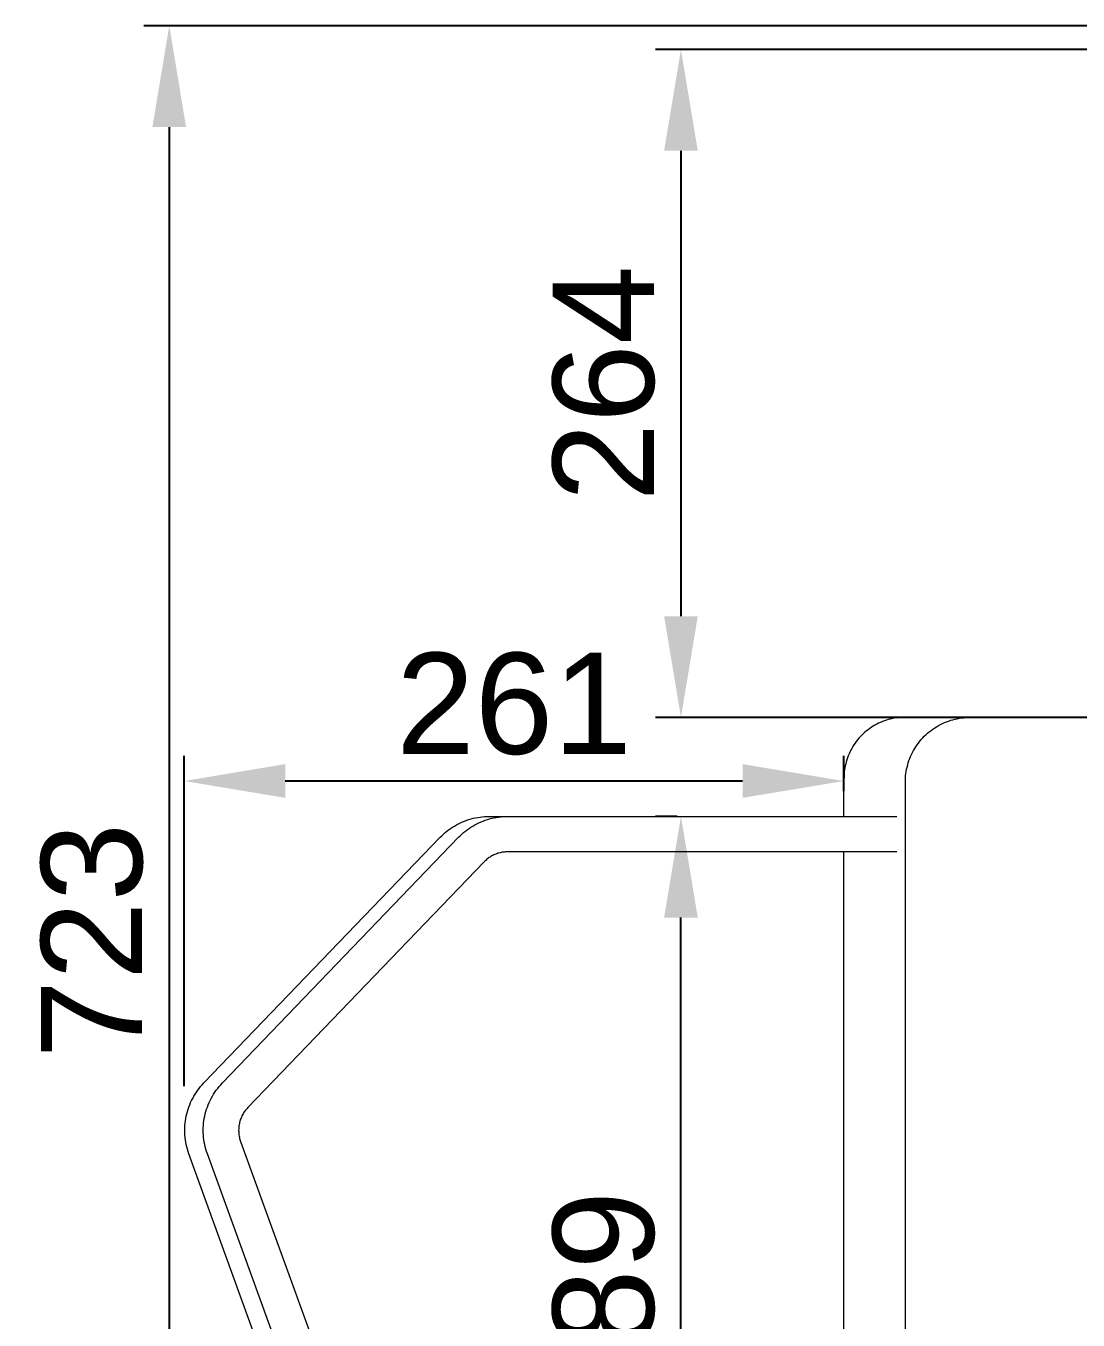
# Model space of a CAD drawing. Header units: millimetres. Extents: x -208 to 4974, y -28 to 3137.
# Drawn here: x -208 to 208, y 2625 to 3137 of the extents above; entities that cross this region are included whole.
import ezdxf

# ---------------------------------------------------------------- set-up
doc = ezdxf.new("R2010")
doc.units = ezdxf.units.MM
doc.layers.add('ZANO_R', color=7, linetype='Continuous', lineweight=0)
doc.layers.add('ZANO_W', color=1, linetype='Continuous', lineweight=0)
doc.styles.add('Arial', font='arial.ttf')
doc.styles.get("Standard").update_dxf_attribs({"font": 'ARIALUNI.TTF'})
doc.dimstyles.new('pl i ang', dxfattribs={"dimtxt": 50, "dimasz": 50, "dimexe": 1.25, "dimexo": 0.625, "dimgap": 10, "dimtad": 1, "dimtoh": 1, "dimtxsty": 'Standard', "dimcen": 2.5, "dimclrd": 1, "dimclre": 1, "dimclrt": 1, "dimadec": 0, "dimazin": 0, "dimtfac": 1, "dimtmove": 0, "dimatfit": 3, "dimfxl": 1, "dimarcsym": 1})

# ---------------------------------------------------------------- blocks, each defined once
blk = doc.blocks.new('*D501')
at = {"layer": 'ZANO_W', "color": 1, "lineweight": -2}
for p, q in [((49.45, 2824.57), (40.99, 2824.57)), ((50.99, 2475.24), (50.99, 2784.57)), ((45.92, 2435.24), (40.99, 2435.24))]:
    blk.add_line(p, q, dxfattribs=at)
at = {"layer": 'ZANO_W', "color": 1}
for points in [[(57.65, 2784.57), (44.32, 2784.57), (50.99, 2824.57)], [(44.32, 2475.24), (57.65, 2475.24), (50.99, 2435.24)]]:
    blk.add_solid(points, dxfattribs=at)
at = {"layer": 'ZANO_W', "color": 1, "insert": (20.55, 2629.91), "char_height": 40, "attachment_point": 5, "rotation": 90, "style": 'Arial'}
blk.add_mtext('389', dxfattribs=at)
blk = doc.blocks.new('*D502')
at = {"layer": 'ZANO_W', "color": 1, "lineweight": -2}
for p, q in [((-145.48, 2717.89), (-145.48, 2848.58)), ((115.38, 2834.57), (115.38, 2848.58)), ((75.38, 2838.58), (-105.48, 2838.58))]:
    blk.add_line(p, q, dxfattribs=at)
at = {"layer": 'ZANO_W', "color": 1}
for points in [[(-105.48, 2845.25), (-105.48, 2831.92), (-145.48, 2838.58)], [(75.38, 2831.92), (75.38, 2845.25), (115.38, 2838.58)]]:
    blk.add_solid(points, dxfattribs=at)
at = {"layer": 'ZANO_W', "color": 1, "insert": (-15.05, 2869.01), "char_height": 40, "attachment_point": 5, "style": 'Arial'}
blk.add_mtext('261', dxfattribs=at)
blk = doc.blocks.new('*D504')
at = {"layer": 'ZANO_W', "color": 1, "lineweight": -2}
for p, q in [((532.14, 3137.14), (-161.35, 3137.14)), ((-151.35, 3097.14), (-151.35, 2453.74)), ((105.38, 2413.74), (-161.35, 2413.74))]:
    blk.add_line(p, q, dxfattribs=at)
at = {"layer": 'ZANO_W', "color": 1}
for points in [[(-144.69, 3097.14), (-158.02, 3097.14), (-151.35, 3137.14)], [(-158.02, 2453.74), (-144.69, 2453.74), (-151.35, 2413.74)]]:
    blk.add_solid(points, dxfattribs=at)
at = {"layer": 'ZANO_W', "color": 1, "insert": (-181.79, 2775.44), "char_height": 40, "attachment_point": 5, "rotation": 90, "style": 'Arial'}
blk.add_mtext('723', dxfattribs=at)
blk = doc.blocks.new('*D505')
at = {"layer": 'ZANO_W', "color": 1, "lineweight": -2}
for p, q in [((258.24, 3127.74), (40.99, 3127.74)), ((50.99, 3087.74), (50.99, 2903.74)), ((234.92, 2863.74), (40.99, 2863.74))]:
    blk.add_line(p, q, dxfattribs=at)
at = {"layer": 'ZANO_W', "color": 1}
for points in [[(57.65, 3087.74), (44.32, 3087.74), (50.99, 3127.74)], [(44.32, 2903.74), (57.65, 2903.74), (50.99, 2863.74)]]:
    blk.add_solid(points, dxfattribs=at)
at = {"layer": 'ZANO_W', "color": 1, "insert": (20.56, 2995.74), "char_height": 40, "attachment_point": 5, "rotation": 90, "style": 'Arial'}
blk.add_mtext('264', dxfattribs=at)
blk = doc.blocks.new('*D507')
at = {"layer": 'ZANO_W', "color": 1, "lineweight": -2}
blk.add_arc((4072.53, 2413.74), 150.81, 99.5517, 164.7582, dxfattribs=at)
at = {"layer": 'ZANO_W', "color": 1}
for points in [[(4047.72, 2555.79), (4047.28, 2569.12), (4087.48, 2563.8)], [(3920.41, 2454.27), (3933.63, 2452.5), (3921.72, 2413.74)]]:
    blk.add_solid(points, dxfattribs=at)
at = {"layer": 'ZANO_W', "color": 1, "insert": (3950.72, 2548.28), "char_height": 40, "attachment_point": 5, "rotation": 42.155, "style": 'Arial'}
blk.add_mtext('96%%d', dxfattribs=at)

msp = doc.modelspace()

# ---------------------------------------------------------------- linework, layer by layer
at = {"layer": 'ZANO_R'}
for p, q in [((127.7, 2860.66), (127, 2860.25)), ((128.43, 2861.05), (127.7, 2860.66)), ((129.16, 2861.42), (128.43, 2861.05)), ((129.91, 2861.75), (129.16, 2861.42)), ((130.66, 2862.07), (129.91, 2861.75)), ((131.43, 2862.36), (130.66, 2862.07)), ((132.21, 2862.62), (131.43, 2862.36)), ((132.99, 2862.85), (132.21, 2862.62)), ((133.78, 2863.06), (132.99, 2862.85)), ((134.58, 2863.24), (133.78, 2863.06)), ((135.39, 2863.39), (134.58, 2863.24)), ((136.2, 2863.52), (135.39, 2863.39)), ((136.2, 2863.52), (139.42, 2863.74)), ((165.19, 2863.74), (139.42, 2863.74)), ((152.06, 2860.05), (152.83, 2860.49)), ((152.83, 2860.49), (153.6, 2860.91)), ((153.6, 2860.91), (154.39, 2861.3)), ((154.39, 2861.3), (155.2, 2861.66)), ((155.2, 2861.66), (156.01, 2862)), ((156.01, 2862), (156.84, 2862.3)), ((156.84, 2862.3), (157.68, 2862.58)), ((157.68, 2862.58), (158.52, 2862.83)), ((158.52, 2862.83), (159.38, 2863.04)), ((159.38, 2863.04), (160.24, 2863.23)), ((160.24, 2863.23), (161.11, 2863.39)), ((161.11, 2863.39), (161.98, 2863.52)), ((161.98, 2863.52), (162.86, 2863.62)), ((162.86, 2863.62), (163.73, 2863.69)), ((163.73, 2863.69), (164.62, 2863.73)), ((164.62, 2863.73), (165.5, 2863.74)), ((167.72, 2863.74), (165.5, 2863.74)), ((167.72, 2863.74), (252.64, 2863.74)), ((121.38, 2855.51), (120.85, 2854.89)), ((121.93, 2856.12), (121.38, 2855.51)), ((122.5, 2856.71), (121.93, 2856.12)), ((123.09, 2857.28), (122.5, 2856.71)), ((123.69, 2857.83), (123.09, 2857.28)), ((124.32, 2858.36), (123.69, 2857.83)), ((124.97, 2858.86), (124.32, 2858.36)), ((125.63, 2859.35), (124.97, 2858.86)), ((126.3, 2859.81), (125.63, 2859.35)), ((127, 2860.25), (126.3, 2859.81)), ((146.01, 2854.96), (146.6, 2855.62)), ((146.6, 2855.62), (147.22, 2856.25)), ((147.22, 2856.25), (147.85, 2856.87)), ((147.85, 2856.87), (148.51, 2857.46)), ((148.51, 2857.46), (149.18, 2858.02)), ((149.18, 2858.02), (149.87, 2858.57)), ((149.87, 2858.57), (150.59, 2859.09)), ((150.59, 2859.09), (151.32, 2859.58)), ((151.32, 2859.58), (152.06, 2860.05)), ((118.16, 2850.78), (117.79, 2850.05)), ((118.55, 2851.5), (118.16, 2850.78)), ((118.96, 2852.21), (118.55, 2851.5)), ((119.4, 2852.9), (118.96, 2852.21)), ((119.86, 2853.58), (119.4, 2852.9)), ((120.34, 2854.24), (119.86, 2853.58)), ((120.85, 2854.89), (120.34, 2854.24)), ((142.56, 2849.87), (142.97, 2850.64)), ((142.97, 2850.64), (143.42, 2851.41)), ((143.42, 2851.41), (143.89, 2852.15)), ((143.89, 2852.15), (144.38, 2852.88)), ((144.38, 2852.88), (144.9, 2853.6)), ((144.9, 2853.6), (145.45, 2854.29)), ((145.45, 2854.29), (146.01, 2854.96)), ((116.15, 2845.42), (115.97, 2844.62)), ((116.36, 2846.21), (116.15, 2845.42)), ((116.59, 2847), (116.36, 2846.21)), ((116.85, 2847.78), (116.59, 2847)), ((117.14, 2848.54), (116.85, 2847.78)), ((117.45, 2849.3), (117.14, 2848.54)), ((117.79, 2850.05), (117.45, 2849.3)), ((140.64, 2844.95), (140.89, 2845.79)), ((140.89, 2845.79), (141.16, 2846.63)), ((141.16, 2846.63), (141.47, 2847.46)), ((141.47, 2847.46), (141.8, 2848.27)), ((141.8, 2848.27), (142.17, 2849.08)), ((142.17, 2849.08), (142.56, 2849.87)), ((115.48, 2840.56), (115.47, 2839.74)), ((115.52, 2841.38), (115.48, 2840.56)), ((115.59, 2842.19), (115.52, 2841.38)), ((115.69, 2843.01), (115.59, 2842.19)), ((115.82, 2843.82), (115.69, 2843.01)), ((115.97, 2844.62), (115.82, 2843.82)), ((139.77, 2839.74), (139.84, 2840.62)), ((139.84, 2840.62), (139.94, 2841.49)), ((139.94, 2841.49), (140.07, 2842.36)), ((140.07, 2842.36), (140.23, 2843.23)), ((140.23, 2843.23), (140.42, 2844.09)), ((140.42, 2844.09), (140.64, 2844.95)), ((115.38, 2824.57), (115.38, 2839.74)), ((115.47, 2839.74), (115.38, 2839.74)), ((139.77, 2413.74), (139.77, 2839.74)), ((-40.86, 2819.29), (-40.12, 2819.82)), ((-40.12, 2819.82), (-39.37, 2820.32)), ((-39.37, 2820.32), (-38.6, 2820.79)), ((-38.6, 2820.79), (-37.82, 2821.24)), ((-37.82, 2821.24), (-37.02, 2821.66)), ((-37.02, 2821.66), (-36.21, 2822.05)), ((-36.21, 2822.05), (-35.39, 2822.42)), ((-35.39, 2822.42), (-34.55, 2822.76)), ((-34.55, 2822.76), (-33.71, 2823.07)), ((-33.71, 2823.07), (-32.85, 2823.36)), ((-33.53, 2819.29), (-32.8, 2819.82)), ((-32.85, 2823.36), (-31.99, 2823.61)), ((-32.8, 2819.82), (-32.05, 2820.32)), ((-32.05, 2820.32), (-31.28, 2820.79)), ((-31.99, 2823.61), (-31.11, 2823.83)), ((-31.28, 2820.79), (-30.5, 2821.24)), ((-31.11, 2823.83), (-30.23, 2824.03)), ((-30.5, 2821.24), (-29.7, 2821.66)), ((-30.23, 2824.03), (-29.35, 2824.19)), ((-29.7, 2821.66), (-28.89, 2822.05)), ((-29.35, 2824.19), (-28.46, 2824.33)), ((-28.89, 2822.05), (-28.07, 2822.42)), ((-28.46, 2824.33), (-27.56, 2824.44)), ((-28.07, 2822.42), (-27.23, 2822.76)), ((-27.56, 2824.44), (-26.66, 2824.51)), ((-27.23, 2822.76), (-26.39, 2823.07)), ((-26.66, 2824.51), (-25.76, 2824.56)), ((-26.39, 2823.07), (-25.53, 2823.35)), ((-25.76, 2824.56), (-24.86, 2824.57)), ((-25.53, 2823.35), (-24.67, 2823.61)), ((-24.86, 2824.57), (-17.86, 2824.57)), ((-24.67, 2823.61), (-23.79, 2823.83)), ((-23.79, 2823.83), (-22.91, 2824.03)), ((-22.91, 2824.03), (-22.03, 2824.19)), ((-22.03, 2824.19), (-21.14, 2824.33)), ((-21.14, 2824.33), (-20.24, 2824.44)), ((-20.24, 2824.44), (-19.34, 2824.51)), ((-19.34, 2824.51), (-18.44, 2824.56)), ((-18.44, 2824.56), (-17.54, 2824.57)), ((-17.54, 2824.57), (136.42, 2824.57)), ((-137.67, 2719.2), (-44.24, 2816.32)), ((-130.35, 2719.2), (-36.92, 2816.32)), ((-44.24, 2816.32), (-43.6, 2816.96)), ((-43.6, 2816.96), (-42.94, 2817.58)), ((-42.94, 2817.58), (-42.27, 2818.17)), ((-42.27, 2818.17), (-41.57, 2818.74)), ((-41.57, 2818.74), (-40.86, 2819.29)), ((-36.92, 2816.32), (-36.28, 2816.96)), ((-36.28, 2816.96), (-35.62, 2817.58)), ((-35.62, 2817.58), (-34.95, 2818.17)), ((-34.95, 2818.17), (-34.25, 2818.74)), ((-34.25, 2818.74), (-33.53, 2819.29)), ((-22.98, 2809.36), (-23.37, 2809.17)), ((-22.59, 2809.54), (-22.98, 2809.36)), ((-22.19, 2809.7), (-22.59, 2809.54)), ((-21.78, 2809.85), (-22.19, 2809.7)), ((-21.37, 2809.99), (-21.78, 2809.85)), ((-20.96, 2810.11), (-21.37, 2809.99)), ((-20.54, 2810.22), (-20.96, 2810.11)), ((-20.12, 2810.31), (-20.54, 2810.22)), ((-19.69, 2810.39), (-20.12, 2810.31)), ((-19.26, 2810.46), (-19.69, 2810.39)), ((-18.83, 2810.51), (-19.26, 2810.46)), ((-18.4, 2810.54), (-18.83, 2810.51)), ((-17.97, 2810.56), (-18.4, 2810.54)), ((-17.54, 2810.57), (-17.97, 2810.56)), ((136.42, 2810.57), (-17.54, 2810.57)), ((115.38, 2449.24), (115.38, 2810.57)), ((-26.83, 2806.61), (-120.26, 2709.49)), ((-26.52, 2806.92), (-26.83, 2806.61)), ((-26.21, 2807.22), (-26.52, 2806.92)), ((-25.88, 2807.5), (-26.21, 2807.22)), ((-25.55, 2807.78), (-25.88, 2807.5)), ((-25.21, 2808.04), (-25.55, 2807.78)), ((-24.85, 2808.29), (-25.21, 2808.04)), ((-24.49, 2808.53), (-24.85, 2808.29)), ((-24.13, 2808.76), (-24.49, 2808.53)), ((-23.75, 2808.97), (-24.13, 2808.76)), ((-23.37, 2809.17), (-23.75, 2808.97)), ((-139.52, 2717.06), (-138.93, 2717.8)), ((-138.93, 2717.8), (-138.31, 2718.51)), ((-138.31, 2718.51), (-137.67, 2719.2)), ((-132.2, 2717.06), (-131.6, 2717.8)), ((-131.6, 2717.8), (-130.99, 2718.51)), ((-130.99, 2718.51), (-130.35, 2719.2)), ((-142.89, 2711.42), (-142.5, 2712.28)), ((-142.5, 2712.28), (-142.07, 2713.12)), ((-142.07, 2713.12), (-141.61, 2713.94)), ((-141.61, 2713.94), (-141.13, 2714.75)), ((-141.13, 2714.75), (-140.62, 2715.54)), ((-140.62, 2715.54), (-140.08, 2716.31)), ((-140.08, 2716.31), (-139.52, 2717.06)), ((-135.57, 2711.42), (-135.17, 2712.28)), ((-135.17, 2712.28), (-134.75, 2713.12)), ((-134.75, 2713.12), (-134.29, 2713.94)), ((-134.29, 2713.94), (-133.81, 2714.75)), ((-133.81, 2714.75), (-133.3, 2715.54)), ((-133.3, 2715.54), (-132.76, 2716.31)), ((-132.76, 2716.31), (-132.2, 2717.06)), ((-144.63, 2706.06), (-144.42, 2706.98)), ((-144.42, 2706.98), (-144.18, 2707.89)), ((-144.18, 2707.89), (-143.9, 2708.79)), ((-143.9, 2708.79), (-143.6, 2709.68)), ((-143.6, 2709.68), (-143.26, 2710.56)), ((-143.26, 2710.56), (-142.89, 2711.42)), ((-137.31, 2706.06), (-137.1, 2706.98)), ((-137.1, 2706.98), (-136.85, 2707.89)), ((-136.85, 2707.89), (-136.58, 2708.79)), ((-136.58, 2708.79), (-136.27, 2709.68)), ((-136.27, 2709.68), (-135.94, 2710.56)), ((-135.94, 2710.56), (-135.57, 2711.42)), ((-122.16, 2706.95), (-122.38, 2706.56)), ((-121.93, 2707.34), (-122.16, 2706.95)), ((-121.68, 2707.73), (-121.93, 2707.34)), ((-121.42, 2708.1), (-121.68, 2707.73)), ((-121.15, 2708.46), (-121.42, 2708.1)), ((-120.86, 2708.82), (-121.15, 2708.46)), ((-120.57, 2709.16), (-120.86, 2708.82)), ((-120.26, 2709.49), (-120.57, 2709.16)), ((-145.2, 2701.39), (-145.15, 2702.33)), ((-145.15, 2702.33), (-145.07, 2703.27)), ((-145.07, 2703.27), (-144.96, 2704.21)), ((-144.96, 2704.21), (-144.81, 2705.13)), ((-144.81, 2705.13), (-144.63, 2706.06)), ((-137.88, 2701.39), (-137.83, 2702.33)), ((-137.83, 2702.33), (-137.75, 2703.27)), ((-137.75, 2703.27), (-137.63, 2704.2)), ((-137.63, 2704.2), (-137.49, 2705.13)), ((-137.49, 2705.13), (-137.31, 2706.06)), ((-123.83, 2701.81), (-123.87, 2701.35)), ((-123.77, 2702.26), (-123.83, 2701.81)), ((-123.7, 2702.71), (-123.77, 2702.26)), ((-123.61, 2703.15), (-123.7, 2702.71)), ((-123.51, 2703.59), (-123.61, 2703.15)), ((-123.4, 2704.03), (-123.51, 2703.59)), ((-123.26, 2704.47), (-123.4, 2704.03)), ((-123.12, 2704.9), (-123.26, 2704.47)), ((-122.95, 2705.32), (-123.12, 2704.9)), ((-122.78, 2705.74), (-122.95, 2705.32)), ((-122.59, 2706.15), (-122.78, 2705.74)), ((-122.38, 2706.56), (-122.59, 2706.15)), ((-145.22, 2700.45), (-145.2, 2701.39)), ((-145.2, 2699.51), (-145.22, 2700.45)), ((-145.15, 2698.57), (-145.2, 2699.51)), ((-145.07, 2697.63), (-145.15, 2698.57)), ((-144.96, 2696.7), (-145.07, 2697.63)), ((-144.81, 2695.77), (-144.96, 2696.7)), ((-137.9, 2700.45), (-137.88, 2701.39)), ((-137.88, 2699.51), (-137.9, 2700.45)), ((-137.83, 2698.57), (-137.88, 2699.51)), ((-137.75, 2697.63), (-137.83, 2698.57)), ((-137.63, 2696.7), (-137.75, 2697.63)), ((-137.49, 2695.77), (-137.63, 2696.7)), ((-123.89, 2700.9), (-123.9, 2700.45)), ((-123.9, 2700.45), (-123.89, 2699.99)), ((-123.87, 2701.35), (-123.89, 2700.9)), ((-123.89, 2699.99), (-123.86, 2699.54)), ((-123.86, 2699.54), (-123.83, 2699.09)), ((-123.83, 2699.09), (-123.77, 2698.64)), ((-123.77, 2698.64), (-123.7, 2698.19)), ((-123.7, 2698.19), (-123.61, 2697.74)), ((-123.61, 2697.74), (-123.51, 2697.3)), ((-123.51, 2697.3), (-123.39, 2696.86)), ((-123.39, 2696.86), (-123.26, 2696.43)), ((-144.63, 2694.84), (-144.81, 2695.77)), ((-144.42, 2693.93), (-144.63, 2694.84)), ((-144.18, 2693.02), (-144.42, 2693.93)), ((-143.9, 2692.12), (-144.18, 2693.02)), ((-143.6, 2691.23), (-143.9, 2692.12)), ((-137.31, 2694.84), (-137.49, 2695.77)), ((-137.1, 2693.93), (-137.31, 2694.84)), ((-136.85, 2693.02), (-137.1, 2693.93)), ((-136.58, 2692.12), (-136.85, 2693.02)), ((-136.27, 2691.23), (-136.58, 2692.12)), ((-123.26, 2696.43), (-123.11, 2696)), ((-123.11, 2696), (-36.74, 2457.79)), ((-57.23, 2453.02), (-143.6, 2691.23)), ((-49.91, 2453.01), (-136.27, 2691.23))]:
    msp.add_line(p, q, dxfattribs=at)

# ---------------------------------------------------------------- dimensions: what is measured, and where the dimension line sits
at = {"layer": 'ZANO_W'}
for base, p1, p2, picture, middle in [((-151.35, 2413.74), (542.14, 3137.14), (115.38, 2413.74), '*D504', (-181.79, 2775.44)), ((50.99, 2863.74), (268.24, 3127.74), (244.92, 2863.74), '*D505', (20.56, 2995.74)), ((50.99, 2824.57), (55.92, 2435.24), (59.45, 2824.57), '*D501', (20.55, 2629.91))]:
    dim = msp.add_linear_dim(base=base, p1=p1, p2=p2, angle=90, dimstyle='pl i ang', override={"dimtxt": 40, "dimasz": 40, "dimexe": 10, "dimexo": 10, "dimtoh": 0, "dimdec": 0, "dimtxsty": 'Arial', "dimtdec": 0, "dimtmove": 1}, dxfattribs=at)
    dim.commit()
    dim.dimension.update_dxf_attribs({"geometry": picture, "text_midpoint": middle})
dim = msp.add_linear_dim(base=(-145.48, 2838.58), p1=(115.38, 2824.57), p2=(-145.48, 2707.89), dimstyle='pl i ang', override={"dimtxt": 40, "dimasz": 40, "dimexe": 10, "dimexo": 10, "dimtoh": 0, "dimdec": 0, "dimtxsty": 'Arial', "dimtdec": 0, "dimtmove": 1}, dxfattribs=at)
dim.commit()
dim.dimension.update_dxf_attribs({"geometry": '*D502', "text_midpoint": (-15.05, 2869.01)})
dim = msp.add_angular_dim_2l(base=(4005.93, 2549.05), line1=((60.87, 2413.74), (4937.17, 2413.74)), line2=((4072.59, 2414.4), (4116.41, 2854.16)), dimstyle='pl i ang', override={"dimtxt": 40, "dimasz": 40, "dimexe": 10, "dimexo": 10, "dimtoh": 0, "dimdec": 0, "dimtxsty": 'Arial', "dimtdec": 0, "dimtmove": 1}, dxfattribs=at)
dim.commit()
dim.dimension.update_dxf_attribs({"geometry": '*D507', "text_midpoint": (3950.72, 2548.28)})

doc.saveas('drawing.dxf')
